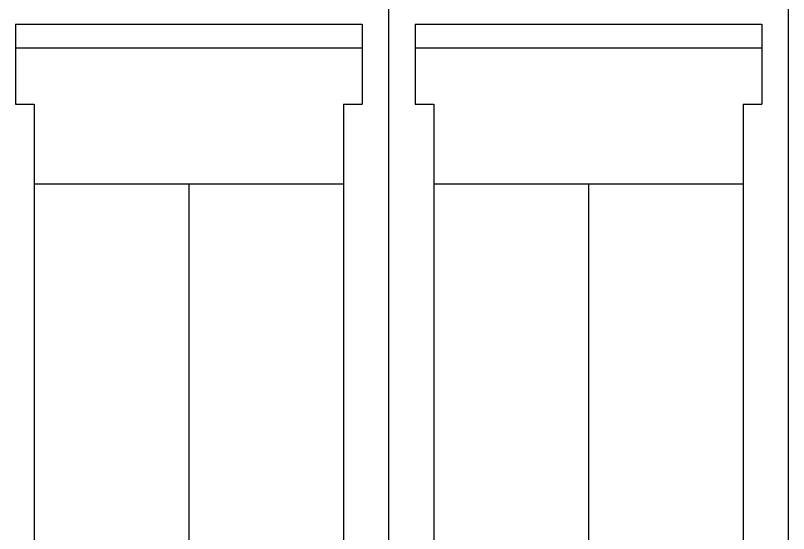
# Model space of a CAD drawing. Extents: x 10 to 622, y -523 to 292.
# Drawn here: x 285.56 to 291.43, y 111.53 to 115.46 of the extents above; entities that cross this region are included whole.
import ezdxf

# ---------------------------------------------------------------- set-up
doc = ezdxf.new("R2010")
doc.units = 0
doc.header["$LTSCALE"] = 5
doc.header["$MEASUREMENT"] = 0
doc.layers.get('0').update_dxf_attribs({"linetype": 'CONTINUOUS'})

msp = doc.modelspace()

# ---------------------------------------------------------------- linework, layer by layer
at = {"color": 7, "linetype": 'Continuous'}
for p, q in [((288.3914, 91.5843), (288.3914, 118.1094)), ((288.3914, 101.4856), (288.3914, 118.1094)), ((288.3914, 91.5843), (288.3914, 118.1094)), ((288.3914, 101.4856), (288.3914, 118.1094)), ((291.4286, 91.5843), (291.4286, 118.1094)), ((291.4286, 101.4856), (291.4286, 118.1094)), ((291.4286, 91.5843), (291.4286, 118.1094)), ((291.4286, 101.4856), (291.4286, 118.1094)), ((285.5566, 115.3961), (285.5566, 114.7887)), ((285.5566, 115.3961), (288.1889, 115.3961)), ((288.1889, 115.3961), (288.1889, 114.7887)), ((288.5938, 115.3961), (288.5938, 114.7887)), ((288.5938, 115.3961), (291.2261, 115.3961)), ((291.2261, 115.3961), (291.2261, 114.7887)), ((288.1889, 115.2139), (285.5566, 115.2139)), ((291.2261, 115.2139), (288.5938, 115.2139)), ((285.5566, 114.7887), (285.6983, 114.7887)), ((285.6983, 114.7887), (285.6983, 105.0696)), ((288.0471, 114.7887), (288.0471, 105.0696)), ((288.0471, 114.7887), (288.1889, 114.7887)), ((288.5938, 114.7887), (288.7356, 114.7887)), ((288.7356, 114.7887), (288.7356, 105.0696)), ((291.0844, 114.7887), (291.0844, 105.0696)), ((291.0844, 114.7887), (291.2261, 114.7887)), ((288.0471, 114.1812), (285.6983, 114.1812)), ((286.8727, 114.1812), (286.8727, 105.0696)), ((291.0844, 114.1812), (288.7356, 114.1812)), ((289.91, 114.1812), (289.91, 105.0696))]:
    msp.add_line(p, q, dxfattribs=at)

doc.saveas('drawing.dxf')
